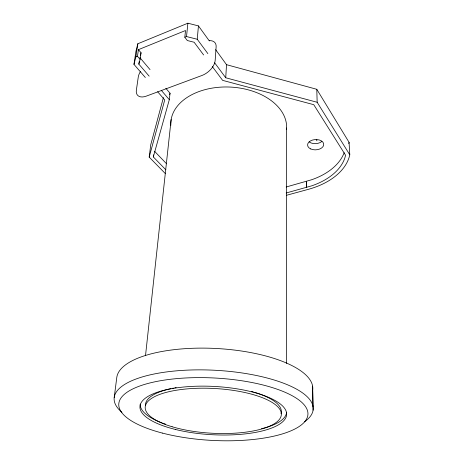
<?xml version="1.0" encoding="UTF-8"?>
<svg xmlns="http://www.w3.org/2000/svg" width="464" height="464" viewBox="0 0 464 464"><rect width="100%" height="100%" fill="white"/><g stroke="black" fill="none" stroke-linecap="round" stroke-linejoin="round"><path stroke-width="0.7" d="M286.636 363.422L286.642 128M286.352 195.332L308.282 189.353A68.533 43.407 -0.8 0 0 349.786 154.814L317.161 102.277L225.736 77.772L226.519 64.682L215.627 49.636M207.872 53.627L197.235 39.249L198.447 25.909L187.885 23.2L137.843 43.755L135.946 51.278L133.968 64.368L145.325 77.505M203.626 54.955L194.126 42.247L187.311 40.536L184.817 37.236L186.522 36.552L187.885 23.2M184.817 37.236L185.519 30.52L138.44 49.648L137.454 56.272L140.087 59.375L138.84 64.131L149.153 76.16M145.505 355.737L171.152 119.526M165.892 169.853L153.317 156.925L169.314 99.685L170.039 93.229L165.851 88.288M153.317 156.925L153.561 154.877M165.294 173.536L149.188 157.11L150.713 144.89L163.421 97.55M114.214 397.497L116.783 377.487A98.188 35.27 3.1 0 1 219.478 348.679A98.188 35.27 3.1 0 1 312.678 390.131L313.072 410.199M138.84 64.131L139.229 61.492M140.087 59.375L141.05 52.763L138.44 49.648M133.968 64.368L135.859 56.91L137.843 43.755M140.343 55.489L141.05 52.763M149.188 157.11L164.726 99.94L157.627 91.733M169.656 94.615L170.039 93.229M135.859 56.91L137.454 56.272M286.195 186.986L311.588 179.765A64.102 41.052 -0.8 0 0 344.189 152.662M286.195 192.989L311.721 185.832A64.473 40.826 -0.8 0 0 344.735 158.323L345.581 155.283L313.757 104.684L222.633 80.371L212.268 66.503M186.522 36.552L197.235 39.249M226.519 64.682L316.784 89.297L349.067 142.326L349.786 154.814M154.558 151.299L166.559 163.78M161.344 90.387L169.314 99.685M139.809 57.536L150.04 69.617M214.675 62.826L225.736 77.772M198.447 25.909L209.339 40.954M316.262 139.705L317.028 140.865M316.784 89.297L317.161 102.277M312.614 386.129L313.009 406.406M306.571 181.32L306.675 187.375M306.339 181.389L306.443 187.444M321.848 141.45A8.045 5.174 -3.4 0 1 309.169 141.903M349.067 142.326A67.75 43.889 -0.9 0 1 348.766 143.631M170.851 125.274A57.971 38.431 3.1 0 1 229.222 87.023A57.971 38.431 3.1 0 1 286.561 129.439M145.464 405.159A68.04 22.568 3.1 0 1 170.897 388.646M172.179 388.38A68.04 22.568 3.1 0 1 173.484 388.119M174.812 387.869A68.04 22.568 3.1 0 1 176.163 387.631M251.413 391.425A68.04 22.568 3.1 0 1 253.414 391.987M254.719 392.37A68.04 22.568 3.1 0 1 281.033 413.795M286.566 412.734A73.318 24.331 3.1 0 1 261.534 428.719M165.532 424.154A73.318 24.331 3.1 0 1 162.371 423.04M161.687 422.779A73.318 24.331 3.1 0 1 140.215 404.092M121.922 412.316A99.667 33.472 3.1 0 1 214.861 370.26A99.667 33.472 3.1 0 1 304.442 421.828M140.464 71.543A13.56 7.72 -42.1 0 0 138.284 76.989L136.358 90.213A13.729 7.929 -42.5 0 0 146.264 96.135L201.921 75.499A14.361 8.509 -39.7 0 0 215.174 60.442L216.137 46.881A14.193 8.271 -39.4 0 0 209.281 40.646M310.7 148.932A8.091 5.145 -3.2 0 0 323.669 145.139A8.091 5.145 -3.2 0 0 312.62 140.029A8.091 5.145 -3.2 0 0 310.7 148.932M172.092 426.741A68.167 22.405 3.1 0 0 280.813 416.945A68.167 22.405 3.1 0 0 186.917 388.907A68.167 22.405 3.1 0 0 172.092 426.741M175.34 429.444A73.457 24.157 3.1 0 0 286.636 414.607A73.457 24.157 3.1 0 0 177.892 387.684A73.457 24.157 3.1 0 0 175.34 429.444M162.441 433.098A94.708 31.221 3.1 0 0 307.852 415.17A94.708 31.221 3.1 0 0 169.795 379.355A94.708 31.221 3.1 0 0 162.441 433.098"/></g></svg>
